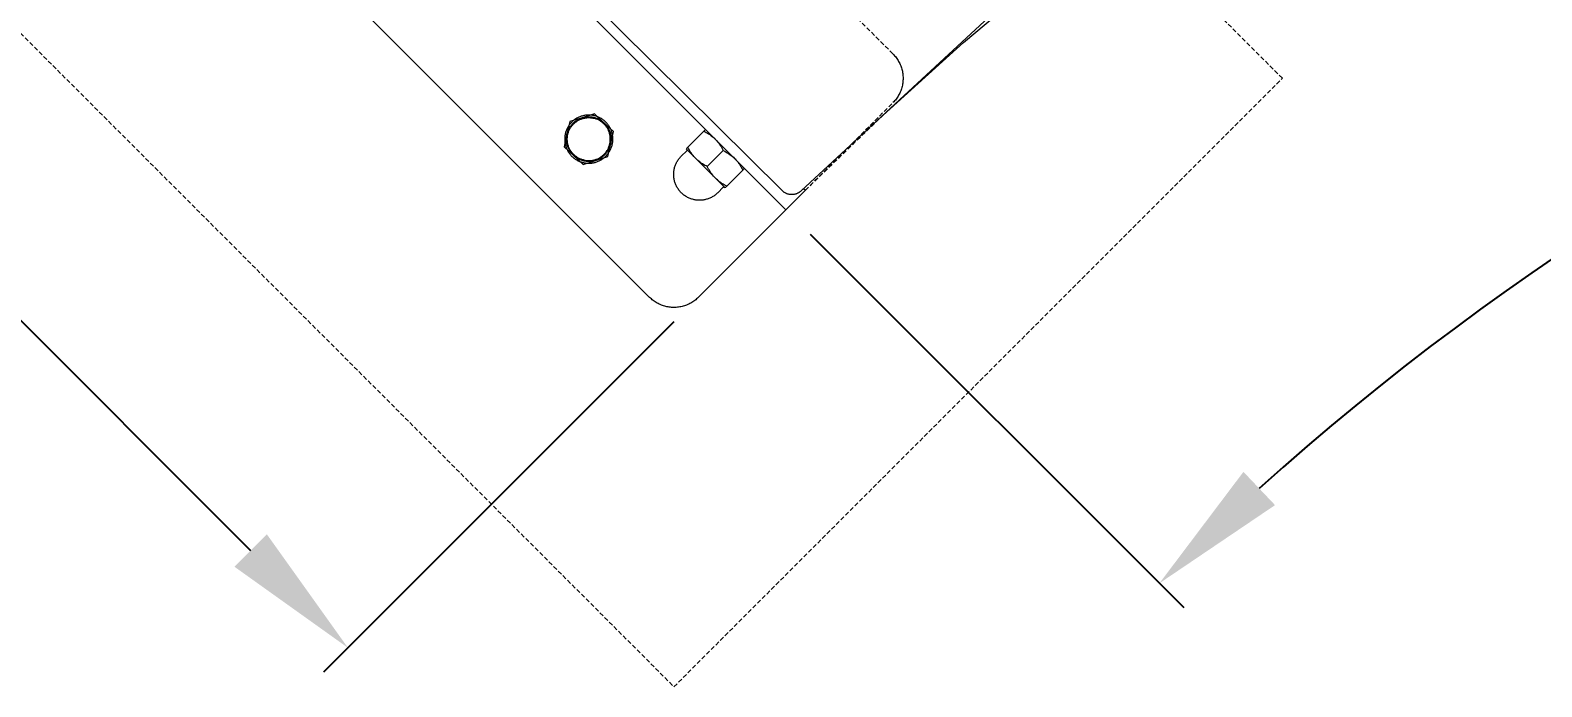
# Model space of a CAD drawing. Header units: millimetres. Extents: x -111 to 4919, y -143 to 3304.
# Drawn here: x 227.8 to 667, y 1198.3 to 1389.1 of the extents above; entities that cross this region are included whole.
import ezdxf

# ---------------------------------------------------------------- set-up
doc = ezdxf.new("R2010")
doc.units = ezdxf.units.MM
doc.linetypes.add('HIDDEN', pattern=[1.905, 1.27, -0.635])
for name, color, linetype, lineweight in [('ZANO_R', 7, 'Continuous', 0), ('ZANO_R_przerywana', 7, 'HIDDEN', 0), ('ZANO_W', 1, 'Continuous', 0)]:
    doc.layers.add(name, color=color, linetype=linetype, lineweight=lineweight)
doc.styles.add('Arial', font='arial.ttf')
doc.styles.get("Standard").update_dxf_attribs({"font": 'ARIALUNI.TTF'})
doc.dimstyles.new('pl i ang', dxfattribs={"dimtxt": 50, "dimasz": 50, "dimexe": 1.25, "dimexo": 0.625, "dimgap": 10, "dimtad": 1, "dimtoh": 1, "dimtxsty": 'Standard', "dimcen": 2.5, "dimclrd": 1, "dimclre": 1, "dimclrt": 1, "dimadec": 0, "dimazin": 0, "dimtfac": 1, "dimtmove": 0, "dimatfit": 3, "dimfxl": 1, "dimarcsym": 1})

# ---------------------------------------------------------------- blocks, each defined once
blk = doc.blocks.new('*D477')
at = {"layer": 'ZANO_W', "color": 1, "lineweight": -2}
for p, q in [((96.63, 1622.6), (-5.18, 1520.79)), ((30.17, 1499.58), (291.8, 1237.95)), ((414.83, 1304.4), (313.02, 1202.59))]:
    blk.add_line(p, q, dxfattribs=at)
at = {"layer": 'ZANO_W', "color": 1}
for points in [[(34.89, 1504.29), (25.46, 1494.86), (1.89, 1527.86)], [(287.09, 1233.23), (296.52, 1242.66), (320.09, 1209.66)]]:
    blk.add_solid(points, dxfattribs=at)
at = {"layer": 'ZANO_W', "color": 1, "insert": (182.5, 1390.28), "char_height": 40, "attachment_point": 5, "rotation": 315, "style": 'Arial'}
blk.add_mtext('450', dxfattribs=at)
blk = doc.blocks.new('*D479')
at = {"layer": 'ZANO_W', "color": 1, "lineweight": -2}
for p, q in [((454.43, 1329.86), (562.95, 1221.33)), ((1752.67, 1329.86), (1644.14, 1221.33))]:
    blk.add_line(p, q, dxfattribs=at)
blk.add_arc((1103.55, 680.74), 774.52, 47.95937, 132.04063, dxfattribs=at)
at = {"layer": 'ZANO_W', "color": 1}
for points in [[(580.3, 1260.78), (589.48, 1251.11), (555.88, 1228.4)], [(1617.62, 1251.11), (1626.8, 1260.78), (1651.22, 1228.4)]]:
    blk.add_solid(points, dxfattribs=at)
at = {"layer": 'ZANO_W', "color": 1, "insert": (1103.55, 1485.93), "char_height": 40, "attachment_point": 5, "style": 'Arial'}
blk.add_mtext('90%%d', dxfattribs=at)

msp = doc.modelspace()

# ---------------------------------------------------------------- linework, layer by layer
at = {"layer": 'ZANO_R'}
for p, q in [((132.03, 1653.96), (446.23, 1342.49)), ((440.28, 1344), (136.23, 1648.06)), ((103.7, 1615.53), (407.76, 1311.47)), ((498.92, 1385.47), (522.95, 1405.7)), ((451.76, 1342.39), (506.35, 1392.86)), ((475.6, 1364.42), (498.92, 1385.47)), ((478.47, 1382.19), (478.7, 1381.94)), ((478.7, 1381.94), (478.93, 1381.69)), ((478.93, 1381.69), (479.15, 1381.43)), ((479.15, 1381.43), (479.36, 1381.16)), ((479.36, 1381.16), (479.57, 1380.88)), ((479.57, 1380.88), (479.76, 1380.6)), ((479.76, 1380.6), (479.94, 1380.31)), ((479.94, 1380.31), (480.11, 1380.02)), ((480.11, 1380.02), (480.27, 1379.71)), ((384.56, 1362.53), (383.74, 1358.87)), ((384.42, 1361.56), (384.28, 1361.36)), ((384.57, 1361.75), (384.42, 1361.56)), ((388.15, 1363.64), (384.56, 1362.53)), ((384.72, 1361.94), (384.57, 1361.75)), ((384.88, 1362.12), (384.72, 1361.94)), ((385.04, 1362.3), (384.88, 1362.12)), ((384.95, 1361.43), (385.09, 1361.6)), ((385.22, 1362.47), (385.04, 1362.3)), ((385.09, 1361.6), (385.23, 1361.76)), ((385.39, 1362.64), (385.22, 1362.47)), ((385.23, 1361.76), (385.38, 1361.93)), ((385.3, 1361.46), (385.44, 1361.62)), ((385.38, 1361.93), (385.53, 1362.08)), ((385.58, 1362.8), (385.39, 1362.64)), ((385.44, 1361.62), (385.58, 1361.78)), ((385.53, 1362.08), (385.69, 1362.23)), ((385.77, 1362.95), (385.58, 1362.8)), ((385.58, 1361.78), (385.73, 1361.93)), ((385.69, 1362.23), (385.86, 1362.38)), ((385.73, 1361.93), (385.89, 1362.08)), ((385.96, 1363.1), (385.77, 1362.95)), ((385.86, 1362.38), (386.03, 1362.52)), ((385.89, 1362.08), (386.05, 1362.22)), ((386.16, 1363.24), (385.96, 1363.1)), ((386.03, 1362.52), (386.2, 1362.65)), ((386.05, 1362.22), (386.22, 1362.35)), ((386.36, 1363.37), (386.16, 1363.24)), ((386.2, 1362.65), (386.38, 1362.78)), ((386.22, 1362.35), (386.39, 1362.48)), ((386.57, 1363.49), (386.36, 1363.37)), ((386.38, 1362.78), (386.56, 1362.9)), ((386.39, 1362.48), (386.56, 1362.6)), ((386.56, 1362.9), (386.75, 1363.02)), ((386.56, 1362.6), (386.74, 1362.72)), ((386.78, 1363.61), (386.57, 1363.49)), ((386.74, 1362.72), (386.92, 1362.83)), ((386.75, 1363.02), (386.94, 1363.13)), ((387, 1363.72), (386.78, 1363.61)), ((386.92, 1362.83), (387.11, 1362.94)), ((386.94, 1363.13), (387.13, 1363.23)), ((387.22, 1363.83), (387, 1363.72)), ((387.11, 1362.94), (387.3, 1363.03)), ((387.13, 1363.23), (387.33, 1363.33)), ((387.44, 1363.92), (387.22, 1363.83)), ((387.3, 1363.03), (387.49, 1363.13)), ((387.33, 1363.33), (387.53, 1363.42)), ((387.67, 1364.01), (387.44, 1363.92)), ((387.49, 1363.13), (387.69, 1363.21)), ((387.53, 1363.42), (387.73, 1363.5)), ((387.9, 1364.09), (387.67, 1364.01)), ((387.69, 1363.21), (387.88, 1363.29)), ((387.73, 1363.5), (387.94, 1363.57)), ((387.88, 1363.29), (388.09, 1363.36)), ((388.13, 1364.16), (387.9, 1364.09)), ((387.94, 1363.57), (388.15, 1363.64)), ((388.09, 1363.36), (388.29, 1363.42)), ((388.36, 1364.22), (388.13, 1364.16)), ((391.73, 1364.76), (388.15, 1363.64)), ((388.15, 1363.64), (388.36, 1363.7)), ((388.29, 1363.42), (388.49, 1363.48)), ((388.6, 1364.28), (388.36, 1364.22)), ((388.36, 1363.7), (388.57, 1363.76)), ((388.49, 1363.48), (388.7, 1363.53)), ((388.57, 1363.76), (388.78, 1363.81)), ((388.84, 1364.33), (388.6, 1364.28)), ((388.7, 1363.53), (388.91, 1363.58)), ((388.78, 1363.81), (389, 1363.85)), ((389.08, 1364.36), (388.84, 1364.33)), ((388.91, 1363.58), (389.12, 1363.61)), ((389, 1363.85), (389.22, 1363.88)), ((389.32, 1364.4), (389.08, 1364.36)), ((389.12, 1363.61), (389.33, 1363.64)), ((389.22, 1363.88), (389.44, 1363.9)), ((389.56, 1364.42), (389.32, 1364.4)), ((389.33, 1363.64), (389.55, 1363.66)), ((389.44, 1363.9), (389.65, 1363.92)), ((389.55, 1363.66), (389.76, 1363.68)), ((389.81, 1364.43), (389.56, 1364.42)), ((389.65, 1363.92), (389.87, 1363.93)), ((389.76, 1363.68), (389.97, 1363.69)), ((390.05, 1364.44), (389.81, 1364.43)), ((389.87, 1363.93), (390.09, 1363.94)), ((389.97, 1363.69), (390.18, 1363.69)), ((390.29, 1364.43), (390.05, 1364.44)), ((390.09, 1363.94), (390.31, 1363.93)), ((390.18, 1363.69), (390.4, 1363.68)), ((390.53, 1364.42), (390.29, 1364.43)), ((390.31, 1363.93), (390.53, 1363.92)), ((390.4, 1363.68), (390.61, 1363.66)), ((390.78, 1364.4), (390.53, 1364.42)), ((390.53, 1363.92), (390.75, 1363.9)), ((390.61, 1363.66), (390.82, 1363.64)), ((390.75, 1363.9), (390.97, 1363.88)), ((391.02, 1364.37), (390.78, 1364.4)), ((390.82, 1363.64), (391.03, 1363.61)), ((390.97, 1363.88), (391.19, 1363.84)), ((391.26, 1364.34), (391.02, 1364.37)), ((391.03, 1363.61), (391.24, 1363.58)), ((391.19, 1363.84), (391.4, 1363.8)), ((391.24, 1363.58), (391.45, 1363.53)), ((391.5, 1364.29), (391.26, 1364.34)), ((391.4, 1363.8), (391.62, 1363.75)), ((391.66, 1363.48), (391.45, 1363.53)), ((391.73, 1364.24), (391.5, 1364.29)), ((391.62, 1363.75), (391.83, 1363.7)), ((391.87, 1363.43), (391.66, 1363.48)), ((394.49, 1362.21), (391.73, 1364.76)), ((391.97, 1364.18), (391.73, 1364.24)), ((391.83, 1363.7), (392.04, 1363.63)), ((392.07, 1363.36), (391.87, 1363.43)), ((392.2, 1364.11), (391.97, 1364.18)), ((392.04, 1363.63), (392.25, 1363.56)), ((392.27, 1363.29), (392.07, 1363.36)), ((392.43, 1364.03), (392.2, 1364.11)), ((392.25, 1363.56), (392.45, 1363.49)), ((392.47, 1363.21), (392.27, 1363.29)), ((392.66, 1363.94), (392.43, 1364.03)), ((392.45, 1363.49), (392.66, 1363.4)), ((392.67, 1363.13), (392.47, 1363.21)), ((392.88, 1363.85), (392.66, 1363.94)), ((392.66, 1363.4), (392.86, 1363.31)), ((392.86, 1363.03), (392.67, 1363.13)), ((392.86, 1363.31), (393.05, 1363.22)), ((393.05, 1362.94), (392.86, 1363.03)), ((393.1, 1363.75), (392.88, 1363.85)), ((393.05, 1363.22), (393.25, 1363.11)), ((393.23, 1362.83), (393.05, 1362.94)), ((393.32, 1363.64), (393.1, 1363.75)), ((393.42, 1362.72), (393.23, 1362.83)), ((393.25, 1363.11), (393.44, 1363)), ((393.53, 1363.52), (393.32, 1363.64)), ((393.59, 1362.6), (393.42, 1362.72)), ((393.44, 1363), (393.62, 1362.89)), ((393.74, 1363.4), (393.53, 1363.52)), ((393.77, 1362.48), (393.59, 1362.6)), ((393.62, 1362.89), (393.8, 1362.76)), ((393.95, 1363.27), (393.74, 1363.4)), ((393.94, 1362.35), (393.77, 1362.48)), ((393.8, 1362.76), (393.98, 1362.63)), ((394.1, 1362.22), (393.94, 1362.35)), ((394.15, 1363.13), (393.95, 1363.27)), ((393.98, 1362.63), (394.16, 1362.5)), ((394.27, 1362.08), (394.1, 1362.22)), ((394.34, 1362.99), (394.15, 1363.13)), ((394.16, 1362.5), (394.32, 1362.36)), ((394.42, 1361.93), (394.27, 1362.08)), ((394.32, 1362.36), (394.49, 1362.21)), ((394.53, 1362.84), (394.34, 1362.99)), ((394.57, 1361.78), (394.42, 1361.93)), ((397.25, 1359.67), (394.49, 1362.21)), ((394.49, 1362.21), (394.65, 1362.06)), ((394.72, 1362.68), (394.53, 1362.84)), ((394.72, 1361.62), (394.57, 1361.78)), ((394.65, 1362.06), (394.8, 1361.9)), ((394.9, 1362.51), (394.72, 1362.68)), ((394.86, 1361.46), (394.72, 1361.62)), ((394.8, 1361.9), (394.95, 1361.74)), ((395.07, 1362.34), (394.9, 1362.51)), ((394.95, 1361.74), (395.09, 1361.58)), ((395.24, 1362.17), (395.07, 1362.34)), ((395.09, 1361.58), (395.23, 1361.4)), ((395.4, 1361.99), (395.24, 1362.17)), ((395.55, 1361.8), (395.4, 1361.99)), ((395.7, 1361.6), (395.55, 1361.8)), ((395.84, 1361.41), (395.7, 1361.6)), ((383.74, 1358.87), (382.91, 1355.21)), ((383.1, 1357.95), (383.08, 1357.71)), ((383.08, 1357.71), (383.08, 1357.47)), ((383.08, 1357.47), (383.08, 1357.22)), ((383.08, 1357.22), (383.09, 1356.98)), ((383.12, 1358.19), (383.1, 1357.95)), ((383.15, 1358.44), (383.12, 1358.19)), ((383.19, 1358.68), (383.15, 1358.44)), ((383.24, 1358.91), (383.19, 1358.68)), ((383.29, 1359.15), (383.24, 1358.91)), ((383.36, 1359.38), (383.29, 1359.15)), ((383.43, 1359.62), (383.36, 1359.38)), ((383.51, 1359.85), (383.43, 1359.62)), ((383.59, 1360.07), (383.51, 1359.85)), ((383.58, 1357.56), (383.59, 1357.78)), ((383.58, 1357.34), (383.58, 1357.56)), ((383.59, 1357.12), (383.58, 1357.34)), ((383.69, 1360.3), (383.59, 1360.07)), ((383.59, 1357.78), (383.6, 1358)), ((383.6, 1356.9), (383.59, 1357.12)), ((383.6, 1358), (383.63, 1358.22)), ((383.63, 1358.22), (383.66, 1358.44)), ((383.66, 1358.44), (383.69, 1358.65)), ((383.79, 1360.52), (383.69, 1360.3)), ((383.69, 1358.65), (383.74, 1358.87)), ((383.74, 1358.87), (383.79, 1359.08)), ((383.9, 1360.73), (383.79, 1360.52)), ((383.79, 1359.08), (383.85, 1359.29)), ((383.83, 1357.54), (383.84, 1357.76)), ((383.83, 1357.33), (383.83, 1357.54)), ((383.84, 1357.12), (383.83, 1357.33)), ((383.84, 1357.76), (383.85, 1357.97)), ((383.85, 1356.9), (383.84, 1357.12)), ((383.85, 1359.29), (383.92, 1359.5)), ((383.85, 1357.97), (383.87, 1358.18)), ((383.87, 1358.18), (383.9, 1358.39)), ((384.02, 1360.95), (383.9, 1360.73)), ((383.9, 1358.39), (383.94, 1358.6)), ((383.92, 1359.5), (383.99, 1359.71)), ((383.94, 1358.6), (383.98, 1358.81)), ((383.98, 1358.81), (384.03, 1359.02)), ((383.99, 1359.71), (384.07, 1359.91)), ((384.15, 1361.15), (384.02, 1360.95)), ((384.03, 1359.02), (384.09, 1359.22)), ((384.07, 1359.91), (384.16, 1360.11)), ((384.09, 1359.22), (384.15, 1359.43)), ((384.28, 1361.36), (384.15, 1361.15)), ((384.15, 1359.43), (384.23, 1359.63)), ((384.16, 1360.11), (384.25, 1360.31)), ((384.23, 1359.63), (384.3, 1359.83)), ((384.25, 1360.31), (384.35, 1360.51)), ((384.3, 1359.83), (384.39, 1360.02)), ((384.35, 1360.51), (384.46, 1360.7)), ((384.39, 1360.02), (384.48, 1360.22)), ((384.46, 1360.7), (384.57, 1360.89)), ((384.48, 1360.22), (384.58, 1360.41)), ((384.57, 1360.89), (384.69, 1361.07)), ((384.58, 1360.41), (384.68, 1360.59)), ((384.68, 1360.59), (384.79, 1360.77)), ((384.69, 1361.07), (384.82, 1361.25)), ((384.79, 1360.77), (384.91, 1360.95)), ((384.82, 1361.25), (384.95, 1361.43)), ((384.91, 1360.95), (385.03, 1361.13)), ((385.03, 1361.13), (385.16, 1361.3)), ((385.16, 1361.3), (385.3, 1361.46)), ((394.99, 1361.3), (394.86, 1361.46)), ((395.12, 1361.13), (394.99, 1361.3)), ((395.25, 1360.95), (395.12, 1361.13)), ((395.23, 1361.4), (395.36, 1361.23)), ((395.36, 1360.78), (395.25, 1360.95)), ((395.36, 1361.23), (395.48, 1361.05)), ((395.47, 1360.59), (395.36, 1360.78)), ((395.58, 1360.41), (395.47, 1360.59)), ((395.48, 1361.05), (395.6, 1360.86)), ((395.68, 1360.22), (395.58, 1360.41)), ((395.6, 1360.86), (395.72, 1360.67)), ((395.77, 1360.02), (395.68, 1360.22)), ((395.72, 1360.67), (395.82, 1360.48)), ((395.85, 1359.83), (395.77, 1360.02)), ((395.82, 1360.48), (395.92, 1360.29)), ((395.98, 1361.2), (395.84, 1361.41)), ((395.93, 1359.63), (395.85, 1359.83)), ((395.92, 1360.29), (396.01, 1360.09)), ((396, 1359.43), (395.93, 1359.63)), ((396.11, 1361), (395.98, 1361.2)), ((396.07, 1359.23), (396, 1359.43)), ((396.01, 1360.09), (396.1, 1359.88)), ((396.12, 1359.02), (396.07, 1359.23)), ((396.1, 1359.88), (396.18, 1359.68)), ((396.22, 1360.79), (396.11, 1361)), ((396.18, 1358.81), (396.12, 1359.02)), ((396.18, 1359.68), (396.25, 1359.47)), ((396.22, 1358.6), (396.18, 1358.81)), ((396.34, 1360.57), (396.22, 1360.79)), ((396.25, 1358.39), (396.22, 1358.6)), ((396.25, 1359.47), (396.32, 1359.26)), ((396.28, 1358.18), (396.25, 1358.39)), ((396.31, 1357.97), (396.28, 1358.18)), ((396.32, 1357.76), (396.31, 1357.97)), ((396.31, 1356.9), (396.32, 1357.12)), ((396.32, 1359.26), (396.37, 1359.05)), ((396.33, 1357.54), (396.32, 1357.76)), ((396.32, 1357.12), (396.33, 1357.33)), ((396.33, 1357.33), (396.33, 1357.54)), ((396.44, 1360.35), (396.34, 1360.57)), ((396.37, 1359.05), (396.43, 1358.84)), ((396.42, 1356.01), (397.25, 1359.67)), ((396.43, 1358.84), (396.47, 1358.62)), ((396.54, 1360.13), (396.44, 1360.35)), ((396.47, 1358.62), (396.51, 1358.41)), ((396.51, 1358.41), (396.53, 1358.19)), ((396.53, 1358.19), (396.56, 1357.97)), ((396.63, 1359.9), (396.54, 1360.13)), ((396.56, 1357.97), (396.57, 1357.75)), ((396.57, 1357.75), (396.58, 1357.53)), ((396.58, 1357.31), (396.57, 1357.09)), ((396.58, 1357.53), (396.58, 1357.31)), ((396.71, 1359.67), (396.63, 1359.9)), ((396.78, 1359.44), (396.71, 1359.67)), ((396.85, 1359.21), (396.78, 1359.44)), ((396.91, 1358.97), (396.85, 1359.21)), ((396.96, 1358.74), (396.91, 1358.97)), ((397, 1358.5), (396.96, 1358.74)), ((397.03, 1358.25), (397, 1358.5)), ((397.05, 1358.01), (397.03, 1358.25)), ((397.07, 1357.77), (397.05, 1358.01)), ((397.08, 1357.53), (397.07, 1357.77)), ((397.07, 1357.04), (397.08, 1357.28)), ((397.08, 1357.28), (397.08, 1357.53)), ((423.51, 1359.76), (418.87, 1355.11)), ((423.77, 1360.01), (423.51, 1359.76)), ((423.51, 1359.76), (423.87, 1359.58)), ((423.81, 1360.05), (423.77, 1360.01)), ((423.85, 1360.09), (423.81, 1360.06)), ((423.81, 1360.06), (423.81, 1360.05)), ((423.88, 1360.13), (423.85, 1360.09)), ((423.85, 1360.09), (423.85, 1360.09)), ((423.87, 1359.58), (424.22, 1359.39)), ((423.89, 1360.13), (423.88, 1360.13)), ((423.88, 1360.13), (423.88, 1360.13)), ((424, 1360.24), (423.99, 1360.24)), ((424.02, 1360.27), (424.01, 1360.26)), ((424.01, 1360.26), (424.01, 1360.25)), ((424.22, 1359.39), (424.56, 1359.2)), ((424.56, 1359.2), (424.9, 1358.99)), ((424.9, 1358.99), (425.23, 1358.77)), ((425.23, 1358.77), (425.55, 1358.54)), ((425.55, 1358.54), (425.87, 1358.3)), ((425.87, 1358.3), (426.18, 1358.05)), ((426.18, 1358.05), (426.48, 1357.79)), ((426.48, 1357.79), (426.77, 1357.52)), ((426.93, 1357.35), (427.23, 1357.03)), ((382.91, 1355.21), (385.67, 1352.66)), ((383.09, 1356.98), (383.11, 1356.74)), ((383.11, 1356.74), (383.14, 1356.5)), ((383.14, 1356.5), (383.18, 1356.26)), ((383.18, 1356.26), (383.22, 1356.02)), ((383.22, 1356.02), (383.28, 1355.78)), ((383.28, 1355.78), (383.34, 1355.55)), ((383.34, 1355.55), (383.41, 1355.31)), ((383.41, 1355.31), (383.49, 1355.08)), ((383.49, 1355.08), (383.57, 1354.86)), ((383.57, 1354.86), (383.66, 1354.63)), ((383.62, 1356.68), (383.6, 1356.9)), ((383.65, 1356.47), (383.62, 1356.68)), ((383.69, 1356.25), (383.65, 1356.47)), ((383.66, 1354.63), (383.77, 1354.41)), ((383.73, 1356.04), (383.69, 1356.25)), ((383.78, 1355.82), (383.73, 1356.04)), ((383.77, 1354.41), (383.87, 1354.19)), ((383.84, 1355.61), (383.78, 1355.82)), ((383.91, 1355.4), (383.84, 1355.61)), ((383.87, 1356.69), (383.85, 1356.9)), ((383.9, 1356.48), (383.87, 1356.69)), ((383.87, 1354.19), (383.99, 1353.98)), ((383.94, 1356.27), (383.9, 1356.48)), ((383.98, 1355.19), (383.91, 1355.4)), ((383.98, 1356.06), (383.94, 1356.27)), ((384.03, 1355.85), (383.98, 1356.06)), ((384.06, 1354.99), (383.98, 1355.19)), ((383.99, 1353.98), (384.11, 1353.77)), ((384.09, 1355.65), (384.03, 1355.85)), ((384.14, 1354.79), (384.06, 1354.99)), ((384.15, 1355.44), (384.09, 1355.65)), ((384.11, 1353.77), (384.25, 1353.57)), ((384.24, 1354.59), (384.14, 1354.79)), ((384.23, 1355.24), (384.15, 1355.44)), ((384.3, 1355.04), (384.23, 1355.24)), ((384.34, 1354.39), (384.24, 1354.59)), ((384.25, 1353.57), (384.38, 1353.37)), ((384.39, 1354.85), (384.3, 1355.04)), ((384.44, 1354.2), (384.34, 1354.39)), ((384.38, 1353.37), (384.53, 1353.17)), ((384.48, 1354.66), (384.39, 1354.85)), ((384.55, 1354.01), (384.44, 1354.2)), ((384.58, 1354.47), (384.48, 1354.66)), ((384.53, 1353.17), (384.68, 1352.98)), ((384.67, 1353.83), (384.55, 1354.01)), ((384.68, 1354.28), (384.58, 1354.47)), ((384.8, 1353.65), (384.67, 1353.83)), ((384.8, 1354.1), (384.68, 1354.28)), ((384.68, 1352.98), (384.84, 1352.8)), ((384.91, 1353.92), (384.8, 1354.1)), ((384.93, 1353.47), (384.8, 1353.65)), ((384.84, 1352.8), (385, 1352.62)), ((385.04, 1353.75), (384.91, 1353.92)), ((385.07, 1353.3), (384.93, 1353.47)), ((385.16, 1353.58), (385.04, 1353.75)), ((385.21, 1353.13), (385.07, 1353.3)), ((385.3, 1353.41), (385.16, 1353.58)), ((385.36, 1352.97), (385.21, 1353.13)), ((385.44, 1353.25), (385.3, 1353.41)), ((385.51, 1352.81), (385.36, 1352.97)), ((385.58, 1353.09), (385.44, 1353.25)), ((385.67, 1352.66), (385.51, 1352.81)), ((385.74, 1352.94), (385.58, 1353.09)), ((385.89, 1352.8), (385.74, 1352.94)), ((386.05, 1352.66), (385.89, 1352.8)), ((394.11, 1352.66), (394.27, 1352.8)), ((394.27, 1352.8), (394.42, 1352.94)), ((394.42, 1352.94), (394.57, 1353.09)), ((394.63, 1352.79), (394.47, 1352.64)), ((394.57, 1353.09), (394.72, 1353.25)), ((394.78, 1352.95), (394.63, 1352.79)), ((394.72, 1353.25), (394.86, 1353.41)), ((394.93, 1353.11), (394.78, 1352.95)), ((394.86, 1353.41), (394.99, 1353.58)), ((395.07, 1353.28), (394.93, 1353.11)), ((394.99, 1353.58), (395.12, 1353.75)), ((395.21, 1353.45), (395.07, 1353.28)), ((395.12, 1353.75), (395.25, 1353.92)), ((395.2, 1352.66), (395.36, 1352.84)), ((395.34, 1353.62), (395.21, 1353.45)), ((395.25, 1353.92), (395.36, 1354.1)), ((395.47, 1353.8), (395.34, 1353.62)), ((395.36, 1354.1), (395.47, 1354.28)), ((395.36, 1352.84), (395.52, 1353.03)), ((395.47, 1354.28), (395.58, 1354.47)), ((395.59, 1353.99), (395.47, 1353.8)), ((395.52, 1353.03), (395.67, 1353.22)), ((395.58, 1354.47), (395.68, 1354.66)), ((395.59, 1352.35), (396.42, 1356.01)), ((395.7, 1354.17), (395.59, 1353.99)), ((395.67, 1353.22), (395.81, 1353.42)), ((395.68, 1354.66), (395.77, 1354.85)), ((395.81, 1354.37), (395.7, 1354.17)), ((395.77, 1354.85), (395.85, 1355.05)), ((395.91, 1354.56), (395.81, 1354.37)), ((395.81, 1353.42), (395.94, 1353.62)), ((395.85, 1355.05), (395.93, 1355.24)), ((396, 1354.76), (395.91, 1354.56)), ((395.93, 1355.24), (396, 1355.45)), ((395.94, 1353.62), (396.07, 1353.82)), ((396, 1355.45), (396.07, 1355.65)), ((396.09, 1354.96), (396, 1354.76)), ((396.07, 1355.65), (396.12, 1355.85)), ((396.07, 1353.82), (396.2, 1354.03)), ((396.17, 1355.17), (396.09, 1354.96)), ((396.12, 1355.85), (396.18, 1356.06)), ((396.24, 1355.37), (396.17, 1355.17)), ((396.18, 1356.06), (396.22, 1356.27)), ((396.2, 1354.03), (396.31, 1354.25)), ((396.22, 1356.27), (396.26, 1356.48)), ((396.31, 1355.58), (396.24, 1355.37)), ((396.26, 1356.48), (396.28, 1356.69)), ((396.28, 1356.69), (396.31, 1356.9)), ((396.37, 1355.79), (396.31, 1355.58)), ((396.31, 1354.25), (396.42, 1354.47)), ((396.42, 1356.01), (396.37, 1355.79)), ((396.46, 1356.22), (396.42, 1356.01)), ((396.42, 1354.47), (396.52, 1354.69)), ((396.5, 1356.44), (396.46, 1356.22)), ((396.53, 1356.66), (396.5, 1356.44)), ((396.52, 1354.69), (396.61, 1354.91)), ((396.55, 1356.87), (396.53, 1356.66)), ((396.57, 1357.09), (396.55, 1356.87)), ((396.61, 1354.91), (396.69, 1355.14)), ((396.69, 1355.14), (396.77, 1355.37)), ((396.77, 1355.37), (396.83, 1355.61)), ((396.83, 1355.61), (396.89, 1355.84)), ((396.89, 1355.84), (396.95, 1356.08)), ((396.95, 1356.08), (396.99, 1356.32)), ((396.99, 1356.32), (397.02, 1356.56)), ((397.02, 1356.56), (397.05, 1356.8)), ((397.05, 1356.8), (397.07, 1357.04)), ((418.54, 1354.08), (416.95, 1352.49)), ((418.37, 1354.62), (418.36, 1354.61)), ((421.14, 1351.83), (418.36, 1354.61)), ((418.38, 1354.63), (418.37, 1354.62)), ((418.4, 1354.65), (418.38, 1354.63)), ((418.47, 1354.71), (418.46, 1354.71)), ((418.5, 1354.74), (418.47, 1354.71)), ((418.66, 1354.91), (418.5, 1354.74)), ((418.55, 1354.08), (418.54, 1354.08)), ((418.55, 1354.42), (418.56, 1354.41)), ((418.56, 1354.1), (418.55, 1354.09)), ((418.55, 1354.09), (418.55, 1354.08)), ((418.56, 1354.41), (418.56, 1354.41)), ((418.56, 1354.41), (418.57, 1354.4)), ((418.57, 1354.11), (418.56, 1354.1)), ((418.56, 1354.1), (418.56, 1354.1)), ((418.57, 1354.4), (418.57, 1354.39)), ((418.57, 1354.39), (418.58, 1354.38)), ((418.58, 1354.13), (418.57, 1354.12)), ((418.57, 1354.12), (418.57, 1354.11)), ((418.58, 1354.38), (418.58, 1354.38)), ((418.58, 1354.38), (418.59, 1354.37)), ((418.59, 1354.14), (418.58, 1354.13)), ((418.58, 1354.13), (418.58, 1354.13)), ((418.59, 1354.37), (418.59, 1354.36)), ((418.59, 1354.36), (418.59, 1354.35)), ((418.59, 1354.35), (418.6, 1354.34)), ((418.6, 1354.17), (418.59, 1354.16)), ((418.59, 1354.16), (418.59, 1354.15)), ((418.59, 1354.15), (418.59, 1354.14)), ((418.6, 1354.34), (418.6, 1354.34)), ((418.6, 1354.34), (418.6, 1354.33)), ((418.6, 1354.33), (418.6, 1354.32)), ((418.6, 1354.32), (418.61, 1354.31)), ((418.61, 1354.2), (418.6, 1354.19)), ((418.6, 1354.19), (418.6, 1354.18)), ((418.6, 1354.18), (418.6, 1354.17)), ((418.6, 1354.17), (418.6, 1354.17)), ((418.61, 1354.31), (418.61, 1354.3)), ((418.61, 1354.3), (418.61, 1354.29)), ((418.61, 1354.29), (418.61, 1354.29)), ((418.61, 1354.29), (418.61, 1354.28)), ((418.61, 1354.28), (418.61, 1354.27)), ((418.61, 1354.27), (418.61, 1354.26)), ((418.61, 1354.26), (418.61, 1354.25)), ((418.61, 1354.25), (418.61, 1354.24)), ((418.61, 1354.24), (418.61, 1354.23)), ((418.61, 1354.23), (418.61, 1354.22)), ((418.61, 1354.22), (418.61, 1354.22)), ((418.61, 1354.22), (418.61, 1354.21)), ((418.61, 1354.21), (418.61, 1354.2)), ((418.87, 1355.11), (418.66, 1354.91)), ((419.05, 1354.75), (418.87, 1355.11)), ((419.24, 1354.39), (419.05, 1354.75)), ((419.45, 1354.04), (419.24, 1354.39)), ((419.67, 1353.69), (419.45, 1354.04)), ((419.89, 1353.35), (419.67, 1353.69)), ((420.13, 1353.02), (419.89, 1353.35)), ((420.38, 1352.7), (420.13, 1353.02)), ((424.52, 1349.46), (429.17, 1354.1)), ((427.23, 1357.03), (427.52, 1356.69)), ((427.52, 1356.69), (427.79, 1356.35)), ((427.79, 1356.35), (428.05, 1356)), ((428.05, 1356), (428.3, 1355.63)), ((428.3, 1355.63), (428.54, 1355.26)), ((428.54, 1355.26), (428.76, 1354.88)), ((428.76, 1354.88), (428.97, 1354.5)), ((428.97, 1354.5), (429.17, 1354.1)), ((429.17, 1354.1), (429.57, 1353.91)), ((429.57, 1353.91), (429.95, 1353.7)), ((429.95, 1353.7), (430.33, 1353.47)), ((430.33, 1353.47), (430.7, 1353.23)), ((430.7, 1353.23), (431.06, 1352.98)), ((431.06, 1352.98), (431.42, 1352.72)), ((385, 1352.62), (385.17, 1352.44)), ((385.17, 1352.44), (385.35, 1352.28)), ((385.35, 1352.28), (385.53, 1352.12)), ((385.53, 1352.12), (385.72, 1351.96)), ((385.67, 1352.66), (388.43, 1350.12)), ((385.83, 1352.51), (385.67, 1352.66)), ((385.72, 1351.96), (385.91, 1351.81)), ((386, 1352.37), (385.83, 1352.51)), ((385.91, 1351.81), (386.11, 1351.67)), ((386.18, 1352.24), (386, 1352.37)), ((386.22, 1352.52), (386.05, 1352.66)), ((386.11, 1351.67), (386.31, 1351.54)), ((386.35, 1352.11), (386.18, 1352.24)), ((386.39, 1352.39), (386.22, 1352.52)), ((386.31, 1351.54), (386.52, 1351.41)), ((386.54, 1351.99), (386.35, 1352.11)), ((386.56, 1352.27), (386.39, 1352.39)), ((386.52, 1351.41), (386.73, 1351.29)), ((386.72, 1351.87), (386.54, 1351.99)), ((386.74, 1352.15), (386.56, 1352.27)), ((386.91, 1351.76), (386.72, 1351.87)), ((386.73, 1351.29), (386.94, 1351.18)), ((386.92, 1352.04), (386.74, 1352.15)), ((387.1, 1351.66), (386.91, 1351.76)), ((387.11, 1351.94), (386.92, 1352.04)), ((386.94, 1351.18), (387.16, 1351.07)), ((387.3, 1351.56), (387.1, 1351.66)), ((387.3, 1351.84), (387.11, 1351.94)), ((387.16, 1351.07), (387.39, 1350.98)), ((387.49, 1351.75), (387.3, 1351.84)), ((387.5, 1351.47), (387.3, 1351.56)), ((387.39, 1350.98), (387.61, 1350.89)), ((387.69, 1351.66), (387.49, 1351.75)), ((387.7, 1351.39), (387.5, 1351.47)), ((387.61, 1350.89), (387.84, 1350.8)), ((387.89, 1351.58), (387.69, 1351.66)), ((387.91, 1351.31), (387.7, 1351.39)), ((387.84, 1350.8), (388.07, 1350.73)), ((388.09, 1351.51), (387.89, 1351.58)), ((388.12, 1351.24), (387.91, 1351.31)), ((388.07, 1350.73), (388.31, 1350.66)), ((388.29, 1351.45), (388.09, 1351.51)), ((388.33, 1351.18), (388.12, 1351.24)), ((388.5, 1351.39), (388.29, 1351.45)), ((388.31, 1350.66), (388.54, 1350.61)), ((388.54, 1351.12), (388.33, 1351.18)), ((388.43, 1350.12), (392.01, 1351.23)), ((388.7, 1351.34), (388.5, 1351.39)), ((388.76, 1351.07), (388.54, 1351.12)), ((388.54, 1350.61), (388.78, 1350.56)), ((388.7, 1351.34), (388.91, 1351.3)), ((388.97, 1351.03), (388.76, 1351.07)), ((388.78, 1350.56), (389.02, 1350.52)), ((388.91, 1351.3), (389.12, 1351.26)), ((389.19, 1351), (388.97, 1351.03)), ((389.02, 1350.52), (389.26, 1350.48)), ((389.12, 1351.26), (389.33, 1351.23)), ((389.41, 1350.97), (389.19, 1351)), ((389.26, 1350.48), (389.5, 1350.46)), ((389.33, 1351.23), (389.55, 1351.21)), ((389.62, 1350.95), (389.41, 1350.97)), ((389.5, 1350.46), (389.74, 1350.44)), ((389.55, 1351.21), (389.76, 1351.19)), ((389.84, 1350.94), (389.62, 1350.95)), ((389.74, 1350.44), (389.99, 1350.44)), ((389.76, 1351.19), (389.97, 1351.19)), ((390.06, 1350.94), (389.84, 1350.94)), ((389.97, 1351.19), (390.19, 1351.19)), ((389.99, 1350.44), (390.23, 1350.44)), ((390.28, 1350.94), (390.06, 1350.94)), ((390.19, 1351.19), (390.4, 1351.19)), ((390.23, 1350.44), (390.47, 1350.45)), ((390.5, 1350.95), (390.28, 1350.94)), ((390.4, 1351.19), (390.61, 1351.21)), ((390.47, 1350.45), (390.72, 1350.47)), ((390.72, 1350.97), (390.5, 1350.95)), ((390.61, 1351.21), (390.82, 1351.23)), ((390.94, 1350.99), (390.72, 1350.97)), ((390.72, 1350.47), (390.96, 1350.49)), ((390.82, 1351.23), (391.04, 1351.26)), ((391.16, 1351.03), (390.94, 1350.99)), ((390.96, 1350.49), (391.2, 1350.53)), ((391.04, 1351.26), (391.25, 1351.3)), ((391.37, 1351.07), (391.16, 1351.03)), ((391.2, 1350.53), (391.44, 1350.57)), ((391.25, 1351.3), (391.46, 1351.34)), ((391.59, 1351.11), (391.37, 1351.07)), ((391.44, 1350.57), (391.67, 1350.62)), ((391.46, 1351.34), (391.66, 1351.39)), ((391.8, 1351.17), (391.59, 1351.11)), ((391.66, 1351.39), (391.87, 1351.45)), ((391.67, 1350.62), (391.91, 1350.68)), ((392.01, 1351.23), (391.8, 1351.17)), ((391.87, 1351.45), (392.07, 1351.51)), ((391.91, 1350.68), (392.14, 1350.75)), ((392.01, 1351.23), (395.59, 1352.35)), ((392.22, 1351.3), (392.01, 1351.23)), ((392.07, 1351.51), (392.27, 1351.58)), ((392.14, 1350.75), (392.37, 1350.82)), ((392.42, 1351.37), (392.22, 1351.3)), ((392.27, 1351.58), (392.47, 1351.66)), ((392.37, 1350.82), (392.6, 1350.91)), ((392.63, 1351.46), (392.42, 1351.37)), ((392.47, 1351.66), (392.67, 1351.75)), ((392.6, 1350.91), (392.83, 1351)), ((392.83, 1351.55), (392.63, 1351.46)), ((392.67, 1351.75), (392.86, 1351.84)), ((393.03, 1351.64), (392.83, 1351.55)), ((392.83, 1351), (393.05, 1351.1)), ((392.86, 1351.84), (393.05, 1351.94)), ((393.22, 1351.75), (393.03, 1351.64)), ((393.05, 1351.94), (393.23, 1352.04)), ((393.05, 1351.1), (393.27, 1351.21)), ((393.41, 1351.86), (393.22, 1351.75)), ((393.23, 1352.04), (393.42, 1352.15)), ((393.27, 1351.21), (393.48, 1351.32)), ((393.6, 1351.97), (393.41, 1351.86)), ((393.42, 1352.15), (393.6, 1352.27)), ((393.48, 1351.32), (393.69, 1351.44)), ((393.6, 1352.27), (393.77, 1352.39)), ((393.78, 1352.09), (393.6, 1351.97)), ((393.69, 1351.44), (393.9, 1351.57)), ((393.77, 1352.39), (393.94, 1352.52)), ((393.96, 1352.22), (393.78, 1352.09)), ((393.9, 1351.57), (394.1, 1351.71)), ((393.94, 1352.52), (394.11, 1352.66)), ((394.13, 1352.36), (393.96, 1352.22)), ((394.1, 1351.71), (394.3, 1351.85)), ((394.3, 1352.49), (394.13, 1352.36)), ((394.47, 1352.64), (394.3, 1352.49)), ((394.3, 1351.85), (394.49, 1352)), ((394.49, 1352), (394.67, 1352.16)), ((394.67, 1352.16), (394.85, 1352.32)), ((394.85, 1352.32), (395.03, 1352.49)), ((395.03, 1352.49), (395.2, 1352.66)), ((414.82, 1348.2), (414.86, 1348.46)), ((414.86, 1348.46), (414.91, 1348.71)), ((414.91, 1348.71), (414.97, 1348.96)), ((414.97, 1348.96), (415.03, 1349.21)), ((415.03, 1349.21), (415.1, 1349.45)), ((415.1, 1349.45), (415.18, 1349.7)), ((415.18, 1349.7), (415.27, 1349.93)), ((415.27, 1349.93), (415.37, 1350.17)), ((415.37, 1350.17), (415.48, 1350.4)), ((415.48, 1350.4), (415.59, 1350.63)), ((415.59, 1350.63), (415.71, 1350.86)), ((415.71, 1350.86), (415.84, 1351.08)), ((415.84, 1351.08), (415.98, 1351.3)), ((415.98, 1351.3), (416.12, 1351.51)), ((416.12, 1351.51), (416.28, 1351.72)), ((416.28, 1351.72), (416.43, 1351.92)), ((416.43, 1351.92), (416.6, 1352.11)), ((416.6, 1352.11), (416.77, 1352.3)), ((416.77, 1352.3), (416.95, 1352.49)), ((420.64, 1352.38), (420.38, 1352.7)), ((420.91, 1352.08), (420.64, 1352.38)), ((421.19, 1351.78), (420.91, 1352.08)), ((421.49, 1351.5), (421.19, 1351.78)), ((426.78, 1346.19), (421.26, 1351.71)), ((421.79, 1351.23), (421.49, 1351.5)), ((422.11, 1350.97), (421.79, 1351.23)), ((422.43, 1350.72), (422.11, 1350.97)), ((422.76, 1350.48), (422.43, 1350.72)), ((423.1, 1350.25), (422.76, 1350.48)), ((423.45, 1350.04), (423.1, 1350.25)), ((423.8, 1349.83), (423.45, 1350.04)), ((424.16, 1349.64), (423.8, 1349.83)), ((424.52, 1349.46), (424.16, 1349.64)), ((424.71, 1349.09), (424.52, 1349.46)), ((424.9, 1348.73), (424.71, 1349.09)), ((425.11, 1348.38), (424.9, 1348.73)), ((425.32, 1348.03), (425.11, 1348.38)), ((434.83, 1348.45), (430.18, 1343.8)), ((431.42, 1352.72), (431.76, 1352.45)), ((431.76, 1352.45), (432.1, 1352.16)), ((432.1, 1352.16), (432.42, 1351.86)), ((432.58, 1351.7), (432.85, 1351.41)), ((432.85, 1351.41), (433.11, 1351.11)), ((433.11, 1351.11), (433.36, 1350.8)), ((433.36, 1350.8), (433.6, 1350.48)), ((433.6, 1350.48), (433.83, 1350.16)), ((433.83, 1350.16), (434.05, 1349.83)), ((434.05, 1349.83), (434.26, 1349.49)), ((434.26, 1349.49), (434.46, 1349.15)), ((434.46, 1349.15), (434.65, 1348.8)), ((434.65, 1348.8), (434.83, 1348.45)), ((434.83, 1348.45), (434.88, 1348.5)), ((435.1, 1348.72), (434.88, 1348.5)), ((435.1, 1348.72), (435.12, 1348.74)), ((435.13, 1348.75), (435.12, 1348.74)), ((435.13, 1348.75), (435.16, 1348.78)), ((435.17, 1348.79), (435.16, 1348.78)), ((435.17, 1348.79), (435.2, 1348.81)), ((435.2, 1348.82), (435.23, 1348.85)), ((435.2, 1348.82), (435.2, 1348.81)), ((435.23, 1348.85), (435.26, 1348.87)), ((435.23, 1348.85), (435.23, 1348.85)), ((435.31, 1348.93), (435.31, 1348.93)), ((435.32, 1348.94), (435.32, 1348.94)), ((435.33, 1348.95), (435.33, 1348.95)), ((414.75, 1347.18), (414.76, 1347.44)), ((414.76, 1346.93), (414.75, 1347.18)), ((414.76, 1347.44), (414.77, 1347.7)), ((414.77, 1346.67), (414.76, 1346.93)), ((414.77, 1347.7), (414.79, 1347.95)), ((414.79, 1346.42), (414.77, 1346.67)), ((414.79, 1347.95), (414.82, 1348.2)), ((414.82, 1346.16), (414.79, 1346.42)), ((414.86, 1345.91), (414.82, 1346.16)), ((414.91, 1345.66), (414.86, 1345.91)), ((414.97, 1345.41), (414.91, 1345.66)), ((415.03, 1345.16), (414.97, 1345.41)), ((415.1, 1344.91), (415.03, 1345.16)), ((415.18, 1344.67), (415.1, 1344.91)), ((415.27, 1344.43), (415.18, 1344.67)), ((415.37, 1344.2), (415.27, 1344.43)), ((415.48, 1343.96), (415.37, 1344.2)), ((415.59, 1343.73), (415.48, 1343.96)), ((425.55, 1347.69), (425.32, 1348.03)), ((425.79, 1347.36), (425.55, 1347.69)), ((426.04, 1347.04), (425.79, 1347.36)), ((426.3, 1346.73), (426.04, 1347.04)), ((426.57, 1346.42), (426.3, 1346.73)), ((426.85, 1346.12), (426.57, 1346.42)), ((427.15, 1345.84), (426.85, 1346.12)), ((429.68, 1343.29), (426.9, 1346.07)), ((427.45, 1345.57), (427.15, 1345.84)), ((427.77, 1345.31), (427.45, 1345.57)), ((428.09, 1345.06), (427.77, 1345.31)), ((428.42, 1344.83), (428.09, 1345.06)), ((428.76, 1344.6), (428.42, 1344.83)), ((429.1, 1344.38), (428.76, 1344.6)), ((429.46, 1344.18), (429.1, 1344.38)), ((429.82, 1343.98), (429.46, 1344.18)), ((430.18, 1343.8), (429.82, 1343.98)), ((440.28, 1344), (447.35, 1336.93)), ((415.71, 1343.51), (415.59, 1343.73)), ((415.84, 1343.29), (415.71, 1343.51)), ((415.98, 1343.07), (415.84, 1343.29)), ((416.12, 1342.86), (415.98, 1343.07)), ((416.28, 1342.65), (416.12, 1342.86)), ((416.43, 1342.45), (416.28, 1342.65)), ((416.6, 1342.25), (416.43, 1342.45)), ((416.77, 1342.06), (416.6, 1342.25)), ((416.95, 1341.88), (416.77, 1342.06)), ((417.13, 1341.7), (416.95, 1341.88)), ((417.32, 1341.53), (417.13, 1341.7)), ((417.52, 1341.37), (417.32, 1341.53)), ((417.72, 1341.21), (417.52, 1341.37)), ((417.93, 1341.06), (417.72, 1341.21)), ((418.14, 1340.91), (417.93, 1341.06)), ((418.36, 1340.78), (418.14, 1340.91)), ((418.58, 1340.65), (418.36, 1340.78)), ((418.8, 1340.52), (418.58, 1340.65)), ((419.03, 1340.41), (418.8, 1340.52)), ((419.26, 1340.3), (419.03, 1340.41)), ((419.5, 1340.21), (419.26, 1340.3)), ((419.74, 1340.12), (419.5, 1340.21)), ((419.98, 1340.03), (419.74, 1340.12)), ((420.23, 1339.96), (419.98, 1340.03)), ((420.48, 1339.9), (420.23, 1339.96)), ((420.73, 1339.84), (420.48, 1339.9)), ((420.98, 1339.79), (420.73, 1339.84)), ((421.23, 1339.75), (420.98, 1339.79)), ((421.48, 1339.72), (421.23, 1339.75)), ((421.74, 1339.7), (421.48, 1339.72)), ((422, 1339.69), (421.74, 1339.7)), ((422.25, 1339.68), (422, 1339.69)), ((422.51, 1339.69), (422.25, 1339.68)), ((422.76, 1339.7), (422.51, 1339.69)), ((423.02, 1339.72), (422.76, 1339.7)), ((423.27, 1339.75), (423.02, 1339.72)), ((423.53, 1339.79), (423.27, 1339.75)), ((423.78, 1339.84), (423.53, 1339.79)), ((424.03, 1339.9), (423.78, 1339.84)), ((424.28, 1339.96), (424.03, 1339.9)), ((424.52, 1340.03), (424.28, 1339.96)), ((424.76, 1340.12), (424.52, 1340.03)), ((425, 1340.21), (424.76, 1340.12)), ((425.24, 1340.3), (425, 1340.21)), ((425.47, 1340.41), (425.24, 1340.3)), ((425.7, 1340.52), (425.47, 1340.41)), ((425.93, 1340.65), (425.7, 1340.52)), ((426.15, 1340.78), (425.93, 1340.65)), ((426.37, 1340.91), (426.15, 1340.78)), ((426.58, 1341.06), (426.37, 1340.91)), ((426.78, 1341.21), (426.58, 1341.06)), ((426.99, 1341.37), (426.78, 1341.21)), ((427.18, 1341.53), (426.99, 1341.37)), ((427.37, 1341.7), (427.18, 1341.53)), ((427.56, 1341.88), (427.37, 1341.7)), ((427.56, 1341.88), (429.15, 1343.47)), ((429.15, 1343.47), (429.15, 1343.48)), ((429.15, 1343.48), (429.16, 1343.48)), ((429.16, 1343.48), (429.17, 1343.49)), ((429.17, 1343.49), (429.18, 1343.5)), ((429.17, 1343.49), (429.17, 1343.49)), ((429.18, 1343.5), (429.19, 1343.5)), ((429.19, 1343.5), (429.19, 1343.51)), ((429.19, 1343.51), (429.2, 1343.51)), ((429.2, 1343.51), (429.21, 1343.52)), ((429.21, 1343.52), (429.22, 1343.52)), ((429.22, 1343.52), (429.23, 1343.53)), ((429.22, 1343.52), (429.22, 1343.52)), ((429.23, 1343.53), (429.24, 1343.53)), ((429.24, 1343.53), (429.25, 1343.53)), ((429.25, 1343.53), (429.26, 1343.54)), ((429.26, 1343.54), (429.26, 1343.54)), ((429.26, 1343.54), (429.27, 1343.54)), ((429.27, 1343.54), (429.28, 1343.54)), ((429.28, 1343.54), (429.29, 1343.54)), ((429.29, 1343.54), (429.3, 1343.54)), ((429.3, 1343.54), (429.31, 1343.54)), ((429.31, 1343.54), (429.31, 1343.54)), ((429.31, 1343.54), (429.32, 1343.54)), ((429.32, 1343.54), (429.33, 1343.54)), ((429.33, 1343.54), (429.34, 1343.54)), ((429.34, 1343.54), (429.35, 1343.54)), ((429.35, 1343.54), (429.36, 1343.54)), ((429.36, 1343.54), (429.37, 1343.54)), ((429.37, 1343.54), (429.37, 1343.54)), ((429.37, 1343.54), (429.38, 1343.54)), ((429.38, 1343.54), (429.39, 1343.54)), ((429.39, 1343.54), (429.4, 1343.53)), ((429.4, 1343.53), (429.41, 1343.53)), ((429.41, 1343.53), (429.41, 1343.53)), ((429.41, 1343.53), (429.42, 1343.52)), ((429.42, 1343.52), (429.43, 1343.52)), ((429.43, 1343.52), (429.44, 1343.52)), ((429.44, 1343.52), (429.45, 1343.51)), ((429.45, 1343.51), (429.45, 1343.51)), ((429.45, 1343.51), (429.46, 1343.5)), ((429.46, 1343.5), (429.47, 1343.5)), ((429.47, 1343.5), (429.47, 1343.49)), ((429.47, 1343.49), (429.48, 1343.49)), ((429.48, 1343.49), (429.49, 1343.48)), ((429.68, 1343.29), (429.68, 1343.3)), ((429.69, 1343.3), (429.69, 1343.31)), ((429.7, 1343.31), (429.7, 1343.32)), ((429.71, 1343.33), (429.72, 1343.33)), ((429.73, 1343.35), (429.75, 1343.36)), ((429.76, 1343.37), (429.78, 1343.39)), ((429.78, 1343.4), (429.81, 1343.43)), ((429.78, 1343.4), (429.78, 1343.39)), ((429.81, 1343.43), (429.84, 1343.46)), ((429.81, 1343.43), (429.81, 1343.43)), ((429.85, 1343.47), (429.84, 1343.46)), ((429.85, 1343.47), (429.88, 1343.49)), ((429.89, 1343.51), (429.88, 1343.49)), ((429.89, 1343.51), (429.91, 1343.53)), ((429.93, 1343.55), (429.91, 1343.53)), ((429.93, 1343.55), (429.94, 1343.56)), ((429.97, 1343.59), (429.94, 1343.56)), ((429.97, 1343.59), (429.98, 1343.59)), ((430.02, 1343.64), (429.98, 1343.59)), ((430.02, 1343.64), (430.04, 1343.66)), ((430.07, 1343.69), (430.04, 1343.66)), ((430.07, 1343.69), (430.11, 1343.73)), ((430.18, 1343.8), (430.11, 1343.73)), ((446.33, 1342.39), (446.23, 1342.49)), ((446.43, 1342.3), (446.33, 1342.39)), ((446.54, 1342.21), (446.43, 1342.3)), ((446.65, 1342.13), (446.54, 1342.21)), ((446.76, 1342.05), (446.65, 1342.13)), ((446.87, 1341.97), (446.76, 1342.05)), ((446.99, 1341.9), (446.87, 1341.97)), ((447.11, 1341.83), (446.99, 1341.9)), ((447.24, 1341.76), (447.11, 1341.83)), ((447.36, 1341.7), (447.24, 1341.76)), ((447.35, 1336.93), (453.01, 1342.59)), ((447.49, 1341.65), (447.36, 1341.7)), ((447.62, 1341.59), (447.49, 1341.65)), ((447.75, 1341.55), (447.62, 1341.59)), ((447.88, 1341.5), (447.75, 1341.55)), ((448.01, 1341.47), (447.88, 1341.5)), ((448.15, 1341.43), (448.01, 1341.47)), ((448.28, 1341.4), (448.15, 1341.43)), ((448.42, 1341.38), (448.28, 1341.4)), ((448.56, 1341.36), (448.42, 1341.38)), ((448.7, 1341.35), (448.56, 1341.36)), ((448.83, 1341.34), (448.7, 1341.35)), ((448.97, 1341.33), (448.83, 1341.34)), ((449.11, 1341.33), (448.97, 1341.33)), ((449.25, 1341.34), (449.11, 1341.33)), ((449.39, 1341.35), (449.25, 1341.34)), ((449.53, 1341.36), (449.39, 1341.35)), ((449.66, 1341.38), (449.53, 1341.36)), ((449.8, 1341.4), (449.66, 1341.38)), ((449.94, 1341.43), (449.8, 1341.4)), ((450.07, 1341.47), (449.94, 1341.43)), ((450.2, 1341.5), (450.07, 1341.47)), ((450.34, 1341.55), (450.2, 1341.5)), ((450.47, 1341.59), (450.34, 1341.55)), ((450.6, 1341.65), (450.47, 1341.59)), ((450.72, 1341.7), (450.6, 1341.65)), ((450.85, 1341.76), (450.72, 1341.7)), ((450.97, 1341.83), (450.85, 1341.76)), ((451.09, 1341.9), (450.97, 1341.83)), ((451.21, 1341.97), (451.09, 1341.9)), ((451.32, 1342.05), (451.21, 1341.97)), ((451.44, 1342.13), (451.32, 1342.05)), ((451.55, 1342.21), (451.44, 1342.13)), ((451.65, 1342.3), (451.55, 1342.21)), ((451.76, 1342.39), (451.65, 1342.3)), ((452.51, 1343.09), (453.01, 1342.59)), ((421.9, 1311.47), (447.35, 1336.93)), ((408, 1311.24), (407.76, 1311.47)), ((408.26, 1311.01), (408, 1311.24)), ((408.52, 1310.79), (408.26, 1311.01)), ((408.78, 1310.58), (408.52, 1310.79)), ((409.06, 1310.38), (408.78, 1310.58)), ((409.34, 1310.18), (409.06, 1310.38)), ((409.63, 1310), (409.34, 1310.18)), ((409.93, 1309.83), (409.63, 1310)), ((410.23, 1309.67), (409.93, 1309.83)), ((410.53, 1309.51), (410.23, 1309.67)), ((410.84, 1309.37), (410.53, 1309.51)), ((411.16, 1309.24), (410.84, 1309.37)), ((411.48, 1309.12), (411.16, 1309.24)), ((411.8, 1309.01), (411.48, 1309.12)), ((412.13, 1308.92), (411.8, 1309.01)), ((412.46, 1308.83), (412.13, 1308.92)), ((412.79, 1308.75), (412.46, 1308.83)), ((417.19, 1308.83), (416.86, 1308.75)), ((417.53, 1308.92), (417.19, 1308.83)), ((417.85, 1309.01), (417.53, 1308.92)), ((418.18, 1309.12), (417.85, 1309.01)), ((418.5, 1309.24), (418.18, 1309.12)), ((418.81, 1309.37), (418.5, 1309.24)), ((419.12, 1309.51), (418.81, 1309.37)), ((419.43, 1309.67), (419.12, 1309.51)), ((419.73, 1309.83), (419.43, 1309.67)), ((420.02, 1310), (419.73, 1309.83)), ((420.31, 1310.18), (420.02, 1310)), ((420.59, 1310.38), (420.31, 1310.18)), ((420.87, 1310.58), (420.59, 1310.38)), ((421.14, 1310.79), (420.87, 1310.58)), ((421.4, 1311.01), (421.14, 1310.79)), ((421.65, 1311.24), (421.4, 1311.01)), ((421.9, 1311.47), (421.65, 1311.24)), ((413.13, 1308.69), (412.79, 1308.75)), ((413.47, 1308.64), (413.13, 1308.69)), ((413.8, 1308.6), (413.47, 1308.64)), ((414.14, 1308.57), (413.8, 1308.6)), ((414.49, 1308.55), (414.14, 1308.57)), ((414.83, 1308.55), (414.49, 1308.55)), ((415.17, 1308.55), (414.83, 1308.55)), ((415.51, 1308.57), (415.17, 1308.55)), ((415.85, 1308.6), (415.51, 1308.57)), ((416.19, 1308.64), (415.85, 1308.6)), ((416.53, 1308.69), (416.19, 1308.64)), ((416.86, 1308.75), (416.53, 1308.69))]:
    msp.add_line(p, q, dxfattribs=at)
at = {"layer": 'ZANO_R_przerywana'}
for p, q in [((478.47, 1382.19), (174.41, 1686.24)), ((-9.44, 1622.6), (414.83, 1198.34)), ((-9.44, 1622.6), (414.83, 1198.34)), ((591.6, 1375.11), (544.22, 1422.5)), ((480.27, 1379.71), (480.43, 1379.41)), ((480.43, 1379.41), (480.57, 1379.1)), ((480.57, 1379.1), (480.7, 1378.78)), ((414.83, 1198.34), (591.6, 1375.11)), ((480.7, 1378.78), (480.82, 1378.46)), ((480.82, 1378.46), (480.93, 1378.14)), ((480.93, 1378.14), (481.03, 1377.81)), ((481.03, 1377.81), (481.11, 1377.48)), ((481.11, 1377.48), (481.19, 1377.15)), ((481.19, 1377.15), (481.25, 1376.81)), ((481.25, 1376.81), (481.3, 1376.48)), ((481.3, 1376.48), (481.34, 1376.14)), ((481.34, 1376.14), (481.37, 1375.8)), ((481.37, 1375.8), (481.39, 1375.46)), ((481.39, 1374.77), (481.37, 1374.43)), ((481.39, 1375.46), (481.4, 1375.11)), ((481.4, 1375.11), (481.39, 1374.77)), ((480.27, 1370.51), (480.11, 1370.21)), ((480.43, 1370.82), (480.27, 1370.51)), ((480.57, 1371.13), (480.43, 1370.82)), ((480.7, 1371.45), (480.57, 1371.13)), ((480.82, 1371.77), (480.7, 1371.45)), ((480.93, 1372.09), (480.82, 1371.77)), ((481.03, 1372.42), (480.93, 1372.09)), ((481.11, 1372.75), (481.03, 1372.42)), ((481.19, 1373.08), (481.11, 1372.75)), ((481.25, 1373.42), (481.19, 1373.08)), ((481.3, 1373.75), (481.25, 1373.42)), ((481.34, 1374.09), (481.3, 1373.75)), ((481.37, 1374.43), (481.34, 1374.09)), ((453.01, 1342.59), (478.47, 1368.04)), ((478.7, 1368.29), (478.47, 1368.04)), ((478.93, 1368.54), (478.7, 1368.29)), ((479.15, 1368.8), (478.93, 1368.54)), ((479.36, 1369.07), (479.15, 1368.8)), ((479.57, 1369.35), (479.36, 1369.07)), ((479.76, 1369.63), (479.57, 1369.35)), ((479.94, 1369.92), (479.76, 1369.63)), ((480.11, 1370.21), (479.94, 1369.92)), ((453.01, 1342.59), (475.6, 1364.42))]:
    msp.add_line(p, q, dxfattribs=at)

# ---------------------------------------------------------------- dimensions: what is measured, and where the dimension line sits
at = {"layer": 'ZANO_W'}
dim = msp.add_aligned_dim(p1=(103.7, 1629.67), p2=(421.9, 1311.47), distance=-143.98, dimstyle='pl i ang', override={"dimtxt": 40, "dimasz": 40, "dimexe": 10, "dimexo": 10, "dimtoh": 0, "dimdec": 0, "dimtxsty": 'Arial', "dimtdec": 0, "dimtmove": 1}, dxfattribs=at)
dim.commit()
dim.dimension.update_dxf_attribs({"geometry": '*D477', "text_midpoint": (182.5, 1390.28)})
dim = msp.add_angular_dim_2l(base=(1304.01, 1428.86), line1=((1759.74, 1336.93), (1766.82, 1344)), line2=((440.28, 1344), (447.35, 1336.93)), dimstyle='pl i ang', override={"dimtxt": 40, "dimasz": 40, "dimexe": 10, "dimexo": 10, "dimtoh": 0, "dimdec": 0, "dimtxsty": 'Arial', "dimtdec": 0, "dimtmove": 1}, dxfattribs=at)
dim.commit()
dim.dimension.update_dxf_attribs({"geometry": '*D479', "text_midpoint": (1103.55, 1485.93)})

doc.saveas('drawing.dxf')
